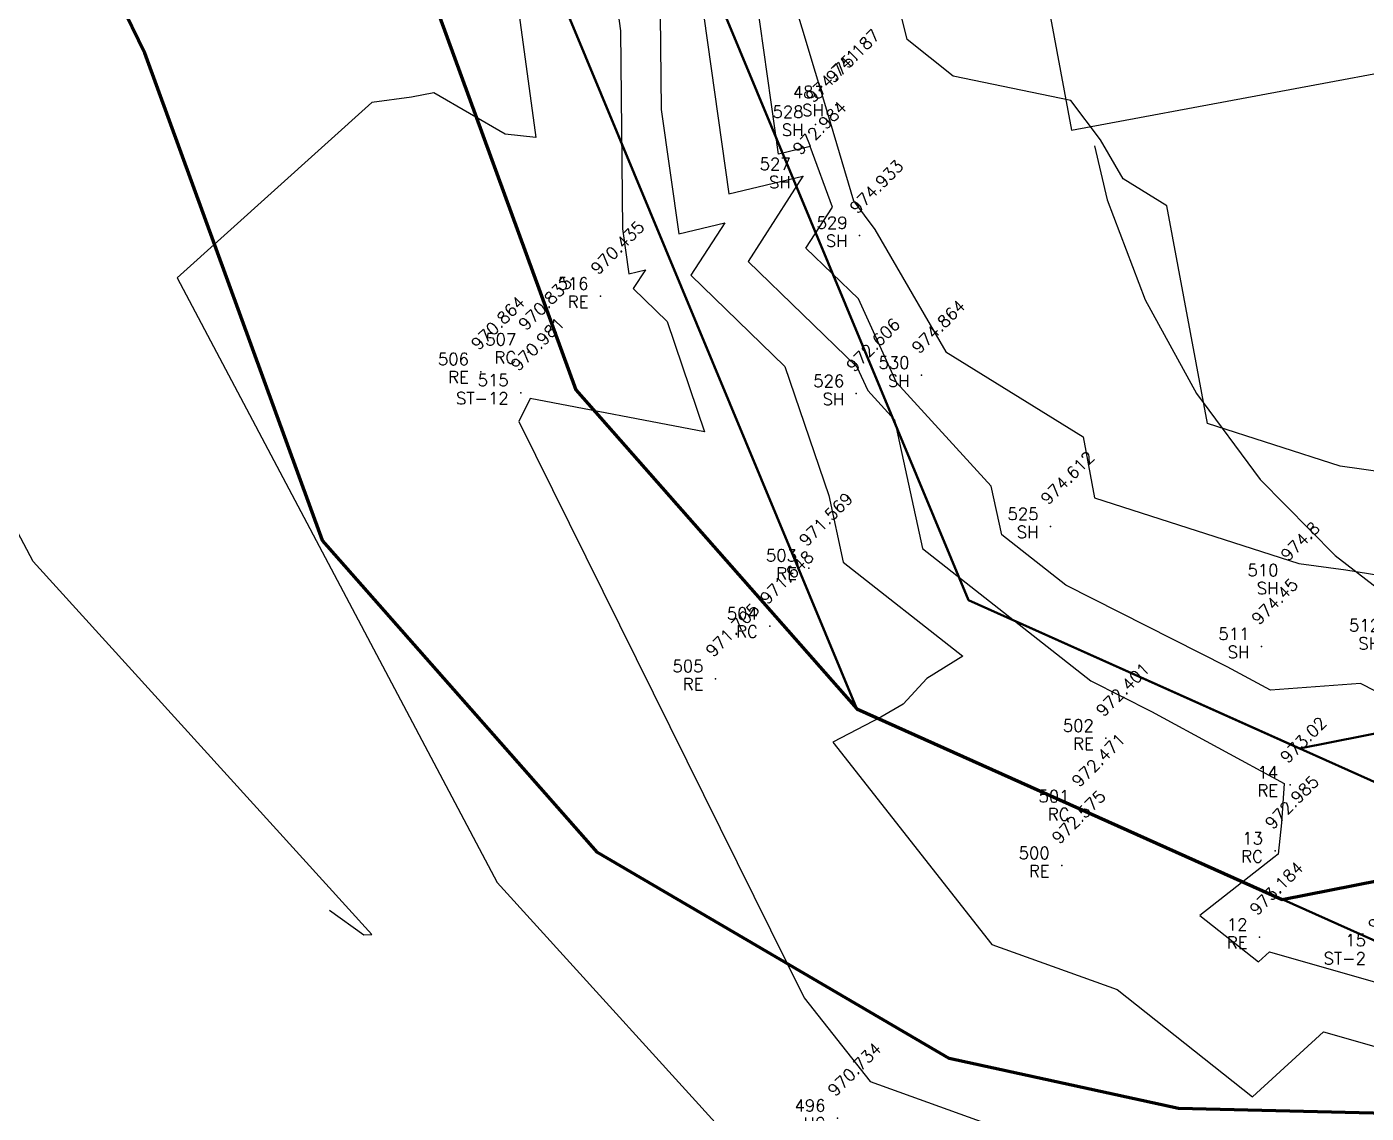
# Model space of a CAD drawing. Header units: metres. Extents: x 319894 to 3389272, y 120 to 6136017.
# Drawn here: x 320755.91 to 320783.67, y 3067813.47 to 3067835.99 of the extents above; entities that cross this region are included whole.
import ezdxf
from ezdxf.enums import TextEntityAlignment as Align

# ---------------------------------------------------------------- set-up
doc = ezdxf.new("R2010")
doc.units = ezdxf.units.M
doc.header["$MEASUREMENT"] = 0
doc.layers.add('a_MUEBLE', color=255, linetype='Continuous', lineweight=5)
doc.layers.add('wall', color=4, linetype='Continuous', lineweight=30)
for name, color, linetype in [('Contour', 254, 'Continuous'), ('HC', 7, 'Continuous'), ('Index_Contour', 8, 'Continuous'), ('Points', 7, 'Continuous'), ('Points-ELV', 6, 'Continuous'), ('Points-NUM', 4, 'Continuous'), ('Points-TXT', 3, 'Continuous'), ('RC', 7, 'Continuous'), ('RE', 7, 'Continuous'), ('SH', 7, 'Continuous'), ('ST-12', 7, 'Continuous'), ('ST-2', 7, 'Continuous')]:
    doc.layers.add(name, color=color, linetype=linetype)
doc.styles.add('romans', font='romans.shx')

# ---------------------------------------------------------------- blocks, each defined once
blk = doc.blocks.new('POINTS')
at = {"layer": 'Points'}
blk.add_line((0, 0), (0, 0), dxfattribs=at)
blk.add_point((0, 0), dxfattribs=at)
at = {"layer": 'Points-ELV', "style": 'romans'}
blk.add_attdef('ELEV', text='', height=1, rotation=45, dxfattribs=at).set_placement((0, 0), align=Align.BOTTOM_LEFT)
at = {"layer": 'Points-NUM', "style": 'romans'}
blk.add_attdef('PTNUM', text='', height=1, dxfattribs=at).set_placement((0, 0), align=Align.BOTTOM_RIGHT)
at = {"layer": 'Points-TXT', "style": 'romans'}
blk.add_attdef('DESC', text='', height=1, dxfattribs=at).set_placement((0, 0), align=Align.BOTTOM_RIGHT)

msp = doc.modelspace()

# ---------------------------------------------------------------- linework, layer by layer
at = {"color": 7}
for p, q in [((320758.353, 3067835.442, 1969.362), (320755.151, 3067841.994, 1969.362)), ((320758.353, 3067835.442, 1969.362), (320755.151, 3067841.994, 1969.362)), ((320767.287, 3067828.463, 1969.362), (320763.882, 3067837.794, 1969.362)), ((320762.038, 3067825.343, 1969.362), (320758.353, 3067835.442, 1969.362)), ((320762.038, 3067825.343, 1969.362), (320758.353, 3067835.442, 1969.362)), ((320771.602, 3067823.568, 1969.362), (320767.287, 3067828.463, 1969.362)), ((320767.738, 3067818.878, 1969.362), (320762.038, 3067825.343, 1969.362)), ((320767.738, 3067818.878, 1969.362), (320762.038, 3067825.343, 1969.362)), ((320773.116, 3067821.854, 1969.362), (320771.602, 3067823.568, 1969.362)), ((320775.028, 3067814.607, 1969.362), (320767.738, 3067818.878, 1969.362)), ((320775.028, 3067814.607, 1969.362), (320767.738, 3067818.878, 1969.362)), ((320787.275, 3067813.39, 1969.362), (320779.784, 3067813.573, 1969.362))]:
    msp.add_line(p, q, dxfattribs=at)
msp.add_line((320779.784, 3067813.573, 1969.362), (320775.028, 3067814.607, 1969.362))
at = {"color": 3, "lineweight": 50, "elevation": 987.586}
for points in [[(320837.849, 3067892.947), (320832.529, 3067891.702), (320832.107, 3067886.102), (320823.962, 3067873.868), (320818.085, 3067874.404), (320805.657, 3067881.713), (320787.148, 3067898.206), (320781.299, 3067903.444), (320777.917, 3067902.345), (320765.452, 3067887.9), (320765.742, 3067881.201), (320760.327, 3067874.569), (320762.69, 3067869.453), (320761.66, 3067864.603), (320762.922, 3067848.287), (320767.166, 3067836.153), (320773.116, 3067821.854), (320784.535, 3067816.74), (320788.414, 3067815.483), (320791.297, 3067813.735), (320805.956, 3067813.505), (320829.07, 3067812.426), (320835.701, 3067815.002), (320840.969, 3067815.97)], [(320837.25, 3067889.726), (320835.355, 3067889.282), (320835.039, 3067885.094), (320825.469, 3067870.719), (320817.143, 3067871.477), (320803.882, 3067879.277), (320785.149, 3067895.968), (320780.584, 3067900.057), (320779.641, 3067899.75), (320768.501, 3067886.841), (320768.788, 3067880.189), (320763.837, 3067874.124), (320765.831, 3067869.806), (320764.684, 3067864.403), (320765.883, 3067848.908), (320769.969, 3067837.226), (320775.428, 3067824.106), (320785.613, 3067819.544), (320789.671, 3067818.229), (320792.157, 3067816.722), (320806.05, 3067816.504), (320828.576, 3067815.452), (320834.88, 3067817.901), (320839.51, 3067818.752)]]:
    msp.add_lwpolyline(points, dxfattribs=at)
at = {"color": 1, "lineweight": 30, "elevation": 987.586}
msp.add_lwpolyline([(320837.849, 3067892.947), (320832.529, 3067891.702), (320832.107, 3067886.102), (320823.962, 3067873.868), (320818.085, 3067874.404), (320805.657, 3067881.713), (320787.148, 3067898.206), (320781.299, 3067903.444), (320777.917, 3067902.345), (320765.452, 3067887.9), (320765.742, 3067881.201), (320760.327, 3067874.569), (320762.69, 3067869.453), (320761.66, 3067864.603), (320762.922, 3067848.287), (320767.166, 3067836.153), (320773.116, 3067821.854), (320784.535, 3067816.74), (320788.414, 3067815.483), (320791.297, 3067813.735), (320805.956, 3067813.505), (320829.07, 3067812.426), (320835.701, 3067815.002), (320840.969, 3067815.97)], dxfattribs=at)
at = {"color": 1, "elevation": 987.586}
msp.add_lwpolyline([(320777.917, 3067902.345), (320765.452, 3067887.9), (320765.742, 3067881.201), (320760.327, 3067874.569), (320762.69, 3067869.453), (320761.66, 3067864.603), (320762.922, 3067848.287), (320767.166, 3067836.153), (320773.116, 3067821.854), (320781.932, 3067817.905), (320791.95, 3067819.881), (320794.953, 3067820.178), (320802.116, 3067822.366), (320808.503, 3067825.368), (320811.983, 3067828.431), (320818.784, 3067836.424), (320822.771, 3067843.302), (320824.889, 3067850.949), (320827.341, 3067862.58), (320827.988, 3067866.319), (320820.168, 3067865.216), (320817.346, 3067874.838), (320805.657, 3067881.713), (320787.148, 3067898.206)], dxfattribs=at)
at = {"color": 2, "lineweight": 158}
for points in [[(320837.243, 3067879.764), (320834.933, 3067871.266), (320834.575, 3067869.196), (320832.519, 3067858.13), (320831.691, 3067854.125), (320830.721, 3067849.528), (320828.348, 3067840.959), (320823.734, 3067832.999), (320816.272, 3067824.213), (320811.827, 3067820.3), (320804.279, 3067816.753), (320796.136, 3067814.266), (320787.275, 3067813.39), (320779.784, 3067813.573), (320775.028, 3067814.607), (320767.738, 3067818.878), (320762.038, 3067825.343), (320758.353, 3067835.442), (320755.151, 3067841.994)], [(320755.672, 3067850.008), (320760.111, 3067845.51), (320763.882, 3067837.794), (320767.287, 3067828.463), (320773.116, 3067821.854), (320781.932, 3067817.905), (320791.95, 3067819.881)]]:
    msp.add_lwpolyline(points, dxfattribs=at)
at = {"color": 3, "lineweight": 50}
msp.add_lwpolyline([(320775.428, 3067824.106), (320782.288, 3067821.033), (320791.511, 3067822.853), (320794.361, 3067823.134), (320801.034, 3067825.173), (320806.841, 3067827.901), (320809.838, 3067830.539), (320816.324, 3067838.162), (320819.982, 3067844.474), (320821.973, 3067851.66), (320823.18, 3067857.384), (320824.036, 3067861.445), (320824.143, 3067861.952), (320824.277, 3067862.585), (320824.395, 3067863.146), (320824.617, 3067864.428), (320824.925, 3067866.21), (320825.194, 3067867.766), (320825.788, 3067871.198)], dxfattribs=at)
at = {"color": 5, "lineweight": 30}
msp.add_lwpolyline([(320785.537, 3067826.546), (320783.132, 3067826.884), (320780.383, 3067827.766), (320779.539, 3067832.276), (320778.632, 3067832.838), (320778.164, 3067833.645), (320777.552, 3067834.461), (320775.113, 3067834.967), (320774.158, 3067835.721), (320773.651, 3067837.772), (320773.923, 3067838.653), (320773.899, 3067839.866), (320773.851, 3067840.413), (320773.534, 3067843.238), (320772.913, 3067844.618), (320772.957, 3067844.848), (320772.843, 3067844.973), (320771.01, 3067850.532), (320770.564, 3067852.196), (320770.027, 3067858.692), (320769.709, 3067860.105), (320769.745, 3067860.282), (320768.88, 3067862.157), (320770.906, 3067866.315)], dxfattribs=at)
msp.add_lwpolyline([(320785.537, 3067826.546), (320783.132, 3067826.884), (320780.383, 3067827.766), (320779.539, 3067832.276), (320778.632, 3067832.838), (320778.164, 3067833.645), (320777.552, 3067834.461), (320775.113, 3067834.967), (320774.158, 3067835.721), (320773.651, 3067837.772), (320773.923, 3067838.653), (320773.899, 3067839.866), (320773.851, 3067840.413), (320773.534, 3067843.238), (320772.913, 3067844.618), (320772.957, 3067844.848), (320772.843, 3067844.973), (320771.01, 3067850.532), (320770.564, 3067852.196), (320770.027, 3067858.692), (320769.709, 3067860.105), (320769.745, 3067860.282), (320768.88, 3067862.157), (320770.906, 3067866.315)], dxfattribs=at)
at = {"color": 1}
msp.add_lwpolyline([(320778.042, 3067833.523), (320778.301, 3067832.402), (320779.089, 3067830.331), (320780.154, 3067828.388), (320781.475, 3067826.609), (320783.028, 3067825.028), (320784.783, 3067823.674), (320786.707, 3067822.574), (320788.763, 3067821.749), (320790.913, 3067821.213), (320793.117, 3067820.976), (320795.272, 3067821.043)], dxfattribs=at)
at = {"layer": 'a_MUEBLE', "lineweight": 40, "elevation": 968}
msp.add_lwpolyline([(320755.672, 3067850.008), (320760.111, 3067845.51), (320763.882, 3067837.794), (320767.287, 3067828.463), (320773.116, 3067821.854), (320781.932, 3067817.905), (320791.95, 3067819.881)], dxfattribs=at)
at = {"layer": 'Contour'}
for points in [[(320785.537, 3067826.546), (320783.132, 3067826.884), (320780.383, 3067827.766), (320779.539, 3067832.276), (320778.632, 3067832.838), (320778.164, 3067833.645), (320777.552, 3067834.461), (320775.113, 3067834.967), (320774.158, 3067835.721), (320773.651, 3067837.772), (320773.923, 3067838.653), (320773.899, 3067839.866), (320773.851, 3067840.413), (320773.534, 3067843.238), (320772.913, 3067844.618), (320772.957, 3067844.848), (320772.843, 3067844.973), (320771.01, 3067850.532), (320770.564, 3067852.196), (320770.027, 3067858.692), (320769.709, 3067860.105), (320769.745, 3067860.282), (320768.88, 3067862.157), (320770.906, 3067866.315)], [(320762.185, 3067817.684), (320762.893, 3067817.169), (320763.06, 3067817.18), (320756.037, 3067824.906), (320751.734, 3067833.036), (320757.676, 3067838.387), (320757.782, 3067839.405), (320759.63, 3067841.774), (320760.312, 3067842.354), (320761.074, 3067842.408), (320762.169, 3067842.134), (320762.574, 3067842.576), (320761.207, 3067846.497), (320761.44, 3067846.53), (320760.905, 3067846.948), (320760.989, 3067847.831), (320759.345, 3067851.077), (320758.926, 3067852.858), (320760.036, 3067854.396), (320759.609, 3067854.647), (320758.998, 3067856.299), (320755.022, 3067859.718)], [(320767.759, 3067839.217), (320768.211, 3067835.902), (320768.255, 3067831.8), (320768.386, 3067830.869), (320768.73, 3067830.952), (320768.476, 3067830.561), (320769.181, 3067829.877), (320769.954, 3067827.596), (320766.339, 3067828.286), (320766.109, 3067827.81), (320772.022, 3067815.867), (320773.387, 3067814.129), (320780.502, 3067811.566)], [(320769.009, 3067838.857), (320769.059, 3067834.274), (320769.421, 3067831.696), (320770.374, 3067831.924), (320769.67, 3067830.841), (320771.623, 3067828.948), (320772.53, 3067826.273), (320772.831, 3067824.893), (320775.311, 3067822.943), (320774.568, 3067822.48), (320774.075, 3067821.948), (320773.609, 3067821.683), (320772.619, 3067821.164), (320775.911, 3067816.971), (320778.509, 3067816.035), (320781.319, 3067813.812), (320782.787, 3067815.159), (320784.221, 3067814.751)], [(320769.863, 3067836.748), (320770.457, 3067832.523), (320771.995, 3067832.892), (320770.864, 3067831.122), (320773.115, 3067828.94), (320773.339, 3067828.451), (320773.894, 3067827.844), (320774.477, 3067825.175), (320777.967, 3067822.432), (320779.221, 3067821.799), (320781.973, 3067820.307), (320781.917, 3067819.495), (320781.85, 3067818.842), (320781.759, 3067818.774), (320780.224, 3067817.571), (320781.44, 3067816.608), (320781.668, 3067816.818), (320784.014, 3067816.15)], [(320784.813, 3067821.736), (320783.557, 3067822.381), (320781.689, 3067822.241), (320780.794, 3067822.726), (320777.447, 3067824.416), (320776.122, 3067825.458), (320775.901, 3067826.471), (320773.939, 3067828.619), (320773.145, 3067830.35), (320772.058, 3067831.403), (320772.607, 3067832.247), (320772.147, 3067833.507), (320771.492, 3067833.35), (320771.037, 3067836.587)]]:
    msp.add_lwpolyline(points, dxfattribs=at)
at = {"layer": 'Index_Contour'}
for points in [[(320750.629, 3067870.118), (320756.664, 3067869.971), (320757.593, 3067859.694), (320761.576, 3067856.269), (320761.839, 3067855.918), (320761.689, 3067855.003), (320761.229, 3067854.187), (320762.645, 3067850.797), (320762.699, 3067850.565), (320762.398, 3067846.938), (320764.55, 3067845.258), (320763.612, 3067845.128), (320765.08, 3067840.918), (320764.777, 3067839.738), (320765.687, 3067839.375), (320766.461, 3067833.693), (320765.821, 3067833.763), (320764.342, 3067834.62), (320763.881, 3067834.529), (320763.057, 3067834.416), (320759.024, 3067830.784), (320765.656, 3067818.255), (320776.478, 3067806.348), (320776.188, 3067806.516)], [(320771.721, 3067836.823), (320772.504, 3067834.2), (320773.043, 3067832.379), (320773.486, 3067831.789), (320774.956, 3067829.252), (320777.803, 3067827.488), (320778.039, 3067826.228), (320782.276, 3067824.868), (320783.252, 3067824.731), (320785.092, 3067824.44)]]:
    msp.add_lwpolyline(points, dxfattribs=at)
at = {"layer": 'wall'}
msp.add_lwpolyline([(320782.078, 3067865.71), (320771.972, 3067863.826), (320777.563, 3067833.842), (320816.885, 3067841.175), (320815.144, 3067850.514), (320795.974, 3067846.939)], dxfattribs=at)

# ---------------------------------------------------------------- block references
at = {"layer": 'HC', "linetype": 'Continuous'}
ref = msp.add_blockref('POINTS', (320772.715, 3067813.373, 970.734), dxfattribs=at)
ref.add_attrib('PTNUM', '496', dxfattribs={"layer": 'Points-NUM', "height": 0.25, "style": 'romans'}).set_placement((320772.465, 3067813.435, 970.734), align=Align.BOTTOM_RIGHT)
ref.add_attrib('DESC', 'HC', dxfattribs={"layer": 'Points-TXT', "height": 0.25, "style": 'romans'}).set_placement((320772.465, 3067813.06, 970.734), align=Align.BOTTOM_RIGHT)
ref.add_attrib('ELEV', '970.734', dxfattribs={"layer": 'Points-ELV', "height": 0.25, "rotation": 45, "style": 'romans'}).set_placement((320772.715, 3067813.748, 970.734), align=Align.BOTTOM_LEFT)
at = {"layer": 'RC', "linetype": 'Continuous'}
ref = msp.add_blockref('POINTS', (320766.303, 3067829.247, 970.833), dxfattribs=at)
ref.add_attrib('PTNUM', '507', dxfattribs={"layer": 'Points-NUM', "height": 0.25, "style": 'romans'}).set_placement((320766.053, 3067829.309, 970.833), align=Align.BOTTOM_RIGHT)
ref.add_attrib('DESC', 'RC', dxfattribs={"layer": 'Points-TXT', "height": 0.25, "style": 'romans'}).set_placement((320766.053, 3067828.934, 970.833), align=Align.BOTTOM_RIGHT)
ref.add_attrib('ELEV', '970.833', dxfattribs={"layer": 'Points-ELV', "height": 0.25, "rotation": 45, "style": 'romans'}).set_placement((320766.303, 3067829.622, 970.833), align=Align.BOTTOM_LEFT)
ref = msp.add_blockref('POINTS', (320771.311, 3067823.567, 971.648), dxfattribs=at)
ref.add_attrib('PTNUM', '504', dxfattribs={"layer": 'Points-NUM', "height": 0.25, "style": 'romans'}).set_placement((320771.061, 3067823.629, 971.648), align=Align.BOTTOM_RIGHT)
ref.add_attrib('DESC', 'RC', dxfattribs={"layer": 'Points-TXT', "height": 0.25, "style": 'romans'}).set_placement((320771.061, 3067823.254, 971.648), align=Align.BOTTOM_RIGHT)
ref.add_attrib('ELEV', '971.648', dxfattribs={"layer": 'Points-ELV', "height": 0.25, "rotation": 45, "style": 'romans'}).set_placement((320771.311, 3067823.942, 971.648), align=Align.BOTTOM_LEFT)
ref = msp.add_blockref('POINTS', (320777.773, 3067819.781, 972.471), dxfattribs=at)
ref.add_attrib('PTNUM', '501', dxfattribs={"layer": 'Points-NUM', "height": 0.25, "style": 'romans'}).set_placement((320777.523, 3067819.843, 972.471), align=Align.BOTTOM_RIGHT)
ref.add_attrib('DESC', 'RC', dxfattribs={"layer": 'Points-TXT', "height": 0.25, "style": 'romans'}).set_placement((320777.523, 3067819.468, 972.471), align=Align.BOTTOM_RIGHT)
ref.add_attrib('ELEV', '972.471', dxfattribs={"layer": 'Points-ELV', "height": 0.25, "rotation": 45, "style": 'romans'}).set_placement((320777.773, 3067820.156, 972.471), align=Align.BOTTOM_LEFT)
ref = msp.add_blockref('POINTS', (320781.783, 3067818.909, 972.985), dxfattribs=at)
ref.add_attrib('PTNUM', '13', dxfattribs={"layer": 'Points-NUM', "height": 0.25, "style": 'romans'}).set_placement((320781.533, 3067818.971, 972.985), align=Align.BOTTOM_RIGHT)
ref.add_attrib('DESC', 'RC', dxfattribs={"layer": 'Points-TXT', "height": 0.25, "style": 'romans'}).set_placement((320781.533, 3067818.596, 972.985), align=Align.BOTTOM_RIGHT)
ref.add_attrib('ELEV', '972.985', dxfattribs={"layer": 'Points-ELV', "height": 0.25, "rotation": 45, "style": 'romans'}).set_placement((320781.783, 3067819.284, 972.985), align=Align.BOTTOM_LEFT)
at = {"layer": 'RE', "linetype": 'Continuous'}
ref = msp.add_blockref('POINTS', (320767.801, 3067830.402, 970.435), dxfattribs=at)
ref.add_attrib('PTNUM', '516', dxfattribs={"layer": 'Points-NUM', "height": 0.25, "style": 'romans'}).set_placement((320767.551, 3067830.464, 970.435), align=Align.BOTTOM_RIGHT)
ref.add_attrib('DESC', 'RE', dxfattribs={"layer": 'Points-TXT', "height": 0.25, "style": 'romans'}).set_placement((320767.551, 3067830.089, 970.435), align=Align.BOTTOM_RIGHT)
ref.add_attrib('ELEV', '970.435', dxfattribs={"layer": 'Points-ELV', "height": 0.25, "rotation": 45, "style": 'romans'}).set_placement((320767.801, 3067830.777, 970.435), align=Align.BOTTOM_LEFT)
ref = msp.add_blockref('POINTS', (320765.322, 3067828.839, 970.864), dxfattribs=at)
ref.add_attrib('PTNUM', '506', dxfattribs={"layer": 'Points-NUM', "height": 0.25, "style": 'romans'}).set_placement((320765.072, 3067828.901, 970.864), align=Align.BOTTOM_RIGHT)
ref.add_attrib('DESC', 'RE', dxfattribs={"layer": 'Points-TXT', "height": 0.25, "style": 'romans'}).set_placement((320765.072, 3067828.526, 970.864), align=Align.BOTTOM_RIGHT)
ref.add_attrib('ELEV', '970.864', dxfattribs={"layer": 'Points-ELV', "height": 0.25, "rotation": 45, "style": 'romans'}).set_placement((320765.322, 3067829.214, 970.864), align=Align.BOTTOM_LEFT)
ref = msp.add_blockref('POINTS', (320772.122, 3067824.771, 971.569), dxfattribs=at)
ref.add_attrib('PTNUM', '503', dxfattribs={"layer": 'Points-NUM', "height": 0.25, "style": 'romans'}).set_placement((320771.872, 3067824.833, 971.569), align=Align.BOTTOM_RIGHT)
ref.add_attrib('DESC', 'RE', dxfattribs={"layer": 'Points-TXT', "height": 0.25, "style": 'romans'}).set_placement((320771.872, 3067824.458, 971.569), align=Align.BOTTOM_RIGHT)
ref.add_attrib('ELEV', '971.569', dxfattribs={"layer": 'Points-ELV', "height": 0.25, "rotation": 45, "style": 'romans'}).set_placement((320772.122, 3067825.146, 971.569), align=Align.BOTTOM_LEFT)
ref = msp.add_blockref('POINTS', (320770.185, 3067822.477, 971.705), dxfattribs=at)
ref.add_attrib('PTNUM', '505', dxfattribs={"layer": 'Points-NUM', "height": 0.25, "style": 'romans'}).set_placement((320769.935, 3067822.539, 971.705), align=Align.BOTTOM_RIGHT)
ref.add_attrib('DESC', 'RE', dxfattribs={"layer": 'Points-TXT', "height": 0.25, "style": 'romans'}).set_placement((320769.935, 3067822.164, 971.705), align=Align.BOTTOM_RIGHT)
ref.add_attrib('ELEV', '971.705', dxfattribs={"layer": 'Points-ELV', "height": 0.25, "rotation": 45, "style": 'romans'}).set_placement((320770.185, 3067822.852, 971.705), align=Align.BOTTOM_LEFT)
ref = msp.add_blockref('POINTS', (320778.278, 3067821.243, 972.401), dxfattribs=at)
ref.add_attrib('PTNUM', '502', dxfattribs={"layer": 'Points-NUM', "height": 0.25, "style": 'romans'}).set_placement((320778.028, 3067821.305, 972.401), align=Align.BOTTOM_RIGHT)
ref.add_attrib('DESC', 'RE', dxfattribs={"layer": 'Points-TXT', "height": 0.25, "style": 'romans'}).set_placement((320778.028, 3067820.93, 972.401), align=Align.BOTTOM_RIGHT)
ref.add_attrib('ELEV', '972.401', dxfattribs={"layer": 'Points-ELV', "height": 0.25, "rotation": 45, "style": 'romans'}).set_placement((320778.278, 3067821.618, 972.401), align=Align.BOTTOM_LEFT)
ref = msp.add_blockref('POINTS', (320782.096, 3067820.276, 973.02), dxfattribs=at)
ref.add_attrib('PTNUM', '14', dxfattribs={"layer": 'Points-NUM', "height": 0.25, "style": 'romans'}).set_placement((320781.846, 3067820.338, 973.02), align=Align.BOTTOM_RIGHT)
ref.add_attrib('DESC', 'RE', dxfattribs={"layer": 'Points-TXT', "height": 0.25, "style": 'romans'}).set_placement((320781.846, 3067819.963, 973.02), align=Align.BOTTOM_RIGHT)
ref.add_attrib('ELEV', '973.02', dxfattribs={"layer": 'Points-ELV', "height": 0.25, "rotation": 45, "style": 'romans'}).set_placement((320782.096, 3067820.651, 973.02), align=Align.BOTTOM_LEFT)
ref = msp.add_blockref('POINTS', (320777.362, 3067818.605, 972.575), dxfattribs=at)
ref.add_attrib('PTNUM', '500', dxfattribs={"layer": 'Points-NUM', "height": 0.25, "style": 'romans'}).set_placement((320777.112, 3067818.667, 972.575), align=Align.BOTTOM_RIGHT)
ref.add_attrib('DESC', 'RE', dxfattribs={"layer": 'Points-TXT', "height": 0.25, "style": 'romans'}).set_placement((320777.112, 3067818.292, 972.575), align=Align.BOTTOM_RIGHT)
ref.add_attrib('ELEV', '972.575', dxfattribs={"layer": 'Points-ELV', "height": 0.25, "rotation": 45, "style": 'romans'}).set_placement((320777.362, 3067818.98, 972.575), align=Align.BOTTOM_LEFT)
ref = msp.add_blockref('POINTS', (320781.462, 3067817.123, 973.184), dxfattribs=at)
ref.add_attrib('PTNUM', '12', dxfattribs={"layer": 'Points-NUM', "height": 0.25, "style": 'romans'}).set_placement((320781.212, 3067817.185, 973.184), align=Align.BOTTOM_RIGHT)
ref.add_attrib('DESC', 'RE', dxfattribs={"layer": 'Points-TXT', "height": 0.25, "style": 'romans'}).set_placement((320781.212, 3067816.81, 973.184), align=Align.BOTTOM_RIGHT)
ref.add_attrib('ELEV', '973.184', dxfattribs={"layer": 'Points-ELV', "height": 0.25, "rotation": 45, "style": 'romans'}).set_placement((320781.462, 3067817.498, 973.184), align=Align.BOTTOM_LEFT)
at = {"layer": 'SH', "linetype": 'Continuous'}
ref = msp.add_blockref('POINTS', (320772.681, 3067834.372, 975.187), dxfattribs=at)
ref.add_attrib('PTNUM', '483', dxfattribs={"layer": 'Points-NUM', "height": 0.25, "style": 'romans'}).set_placement((320772.431, 3067834.434, 975.187), align=Align.BOTTOM_RIGHT)
ref.add_attrib('DESC', 'SH', dxfattribs={"layer": 'Points-TXT', "height": 0.25, "style": 'romans'}).set_placement((320772.431, 3067834.059, 975.187), align=Align.BOTTOM_RIGHT)
ref.add_attrib('ELEV', '975.187', dxfattribs={"layer": 'Points-ELV', "height": 0.25, "rotation": 45, "style": 'romans'}).set_placement((320772.681, 3067834.747, 975.187), align=Align.BOTTOM_LEFT)
ref = msp.add_blockref('POINTS', (320772.259, 3067833.963, 974.741), dxfattribs=at)
ref.add_attrib('PTNUM', '528', dxfattribs={"layer": 'Points-NUM', "height": 0.25, "style": 'romans'}).set_placement((320772.009, 3067834.025, 974.741), align=Align.BOTTOM_RIGHT)
ref.add_attrib('DESC', 'SH', dxfattribs={"layer": 'Points-TXT', "height": 0.25, "style": 'romans'}).set_placement((320772.009, 3067833.65, 974.741), align=Align.BOTTOM_RIGHT)
ref.add_attrib('ELEV', '974.741', dxfattribs={"layer": 'Points-ELV', "height": 0.25, "rotation": 45, "style": 'romans'}).set_placement((320772.259, 3067834.338, 974.741), align=Align.BOTTOM_LEFT)
ref = msp.add_blockref('POINTS', (320771.992, 3067832.882, 972.984), dxfattribs=at)
ref.add_attrib('PTNUM', '527', dxfattribs={"layer": 'Points-NUM', "height": 0.25, "style": 'romans'}).set_placement((320771.742, 3067832.944, 972.984), align=Align.BOTTOM_RIGHT)
ref.add_attrib('DESC', 'SH', dxfattribs={"layer": 'Points-TXT', "height": 0.25, "style": 'romans'}).set_placement((320771.742, 3067832.569, 972.984), align=Align.BOTTOM_RIGHT)
ref.add_attrib('ELEV', '972.984', dxfattribs={"layer": 'Points-ELV', "height": 0.25, "rotation": 45, "style": 'romans'}).set_placement((320771.992, 3067833.257, 972.984), align=Align.BOTTOM_LEFT)
ref = msp.add_blockref('POINTS', (320773.172, 3067831.665, 974.933), dxfattribs=at)
ref.add_attrib('PTNUM', '529', dxfattribs={"layer": 'Points-NUM', "height": 0.25, "style": 'romans'}).set_placement((320772.922, 3067831.727, 974.933), align=Align.BOTTOM_RIGHT)
ref.add_attrib('DESC', 'SH', dxfattribs={"layer": 'Points-TXT', "height": 0.25, "style": 'romans'}).set_placement((320772.922, 3067831.352, 974.933), align=Align.BOTTOM_RIGHT)
ref.add_attrib('ELEV', '974.933', dxfattribs={"layer": 'Points-ELV', "height": 0.25, "rotation": 45, "style": 'romans'}).set_placement((320773.172, 3067832.04, 974.933), align=Align.BOTTOM_LEFT)
ref = msp.add_blockref('POINTS', (320774.456, 3067828.765, 974.864), dxfattribs=at)
ref.add_attrib('PTNUM', '530', dxfattribs={"layer": 'Points-NUM', "height": 0.25, "style": 'romans'}).set_placement((320774.206, 3067828.827, 974.864), align=Align.BOTTOM_RIGHT)
ref.add_attrib('DESC', 'SH', dxfattribs={"layer": 'Points-TXT', "height": 0.25, "style": 'romans'}).set_placement((320774.206, 3067828.452, 974.864), align=Align.BOTTOM_RIGHT)
ref.add_attrib('ELEV', '974.864', dxfattribs={"layer": 'Points-ELV', "height": 0.25, "rotation": 45, "style": 'romans'}).set_placement((320774.456, 3067829.14, 974.864), align=Align.BOTTOM_LEFT)
ref = msp.add_blockref('POINTS', (320773.103, 3067828.385, 972.606), dxfattribs=at)
ref.add_attrib('PTNUM', '526', dxfattribs={"layer": 'Points-NUM', "height": 0.25, "style": 'romans'}).set_placement((320772.853, 3067828.447, 972.606), align=Align.BOTTOM_RIGHT)
ref.add_attrib('DESC', 'SH', dxfattribs={"layer": 'Points-TXT', "height": 0.25, "style": 'romans'}).set_placement((320772.853, 3067828.072, 972.606), align=Align.BOTTOM_RIGHT)
ref.add_attrib('ELEV', '972.606', dxfattribs={"layer": 'Points-ELV', "height": 0.25, "rotation": 45, "style": 'romans'}).set_placement((320773.103, 3067828.76, 972.606), align=Align.BOTTOM_LEFT)
ref = msp.add_blockref('POINTS', (320777.129, 3067825.631, 974.612), dxfattribs=at)
ref.add_attrib('PTNUM', '525', dxfattribs={"layer": 'Points-NUM', "height": 0.25, "style": 'romans'}).set_placement((320776.879, 3067825.693, 974.612), align=Align.BOTTOM_RIGHT)
ref.add_attrib('DESC', 'SH', dxfattribs={"layer": 'Points-TXT', "height": 0.25, "style": 'romans'}).set_placement((320776.879, 3067825.318, 974.612), align=Align.BOTTOM_RIGHT)
ref.add_attrib('ELEV', '974.612', dxfattribs={"layer": 'Points-ELV', "height": 0.25, "rotation": 45, "style": 'romans'}).set_placement((320777.129, 3067826.006, 974.612), align=Align.BOTTOM_LEFT)
ref = msp.add_blockref('POINTS', (320782.105, 3067824.465, 974.8), dxfattribs=at)
ref.add_attrib('PTNUM', '510', dxfattribs={"layer": 'Points-NUM', "height": 0.25, "style": 'romans'}).set_placement((320781.855, 3067824.527, 974.8), align=Align.BOTTOM_RIGHT)
ref.add_attrib('DESC', 'SH', dxfattribs={"layer": 'Points-TXT', "height": 0.25, "style": 'romans'}).set_placement((320781.855, 3067824.152, 974.8), align=Align.BOTTOM_RIGHT)
ref.add_attrib('ELEV', '974.8', dxfattribs={"layer": 'Points-ELV', "height": 0.25, "rotation": 45, "style": 'romans'}).set_placement((320782.105, 3067824.84, 974.8), align=Align.BOTTOM_LEFT)
ref = msp.add_blockref('POINTS', (320784.21, 3067823.322, 974.438), dxfattribs=at)
ref.add_attrib('PTNUM', '512', dxfattribs={"layer": 'Points-NUM', "height": 0.25, "style": 'romans'}).set_placement((320783.96, 3067823.384, 974.438), align=Align.BOTTOM_RIGHT)
ref.add_attrib('DESC', 'SH', dxfattribs={"layer": 'Points-TXT', "height": 0.25, "style": 'romans'}).set_placement((320783.96, 3067823.009, 974.438), align=Align.BOTTOM_RIGHT)
ref.add_attrib('ELEV', '974.438', dxfattribs={"layer": 'Points-ELV', "height": 0.25, "rotation": 45, "style": 'romans'}).set_placement((320784.21, 3067823.697, 974.438), align=Align.BOTTOM_LEFT)
ref = msp.add_blockref('POINTS', (320781.502, 3067823.144, 974.45), dxfattribs=at)
ref.add_attrib('PTNUM', '511', dxfattribs={"layer": 'Points-NUM', "height": 0.25, "style": 'romans'}).set_placement((320781.252, 3067823.206, 974.45), align=Align.BOTTOM_RIGHT)
ref.add_attrib('DESC', 'SH', dxfattribs={"layer": 'Points-TXT', "height": 0.25, "style": 'romans'}).set_placement((320781.252, 3067822.831, 974.45), align=Align.BOTTOM_RIGHT)
ref.add_attrib('ELEV', '974.45', dxfattribs={"layer": 'Points-ELV', "height": 0.25, "rotation": 45, "style": 'romans'}).set_placement((320781.502, 3067823.519, 974.45), align=Align.BOTTOM_LEFT)
at = {"layer": 'ST-12', "linetype": 'Continuous'}
ref = msp.add_blockref('POINTS', (320766.146, 3067828.403, 970.981), dxfattribs=at)
ref.add_attrib('PTNUM', '515', dxfattribs={"layer": 'Points-NUM', "height": 0.25, "style": 'romans'}).set_placement((320765.896, 3067828.465, 970.981), align=Align.BOTTOM_RIGHT)
ref.add_attrib('DESC', 'ST-12', dxfattribs={"layer": 'Points-TXT', "height": 0.25, "style": 'romans'}).set_placement((320765.896, 3067828.09, 970.981), align=Align.BOTTOM_RIGHT)
ref.add_attrib('ELEV', '970.981', dxfattribs={"layer": 'Points-ELV', "height": 0.25, "rotation": 45, "style": 'romans'}).set_placement((320766.146, 3067828.778, 970.981), align=Align.BOTTOM_LEFT)
at = {"layer": 'ST-2', "linetype": 'Continuous'}
ref = msp.add_blockref('POINTS', (320783.918, 3067816.797, 973.462), dxfattribs=at)
ref.add_attrib('PTNUM', '15', dxfattribs={"layer": 'Points-NUM', "height": 0.25, "style": 'romans'}).set_placement((320783.668, 3067816.859, 973.462), align=Align.BOTTOM_RIGHT)
ref.add_attrib('DESC', 'ST-2', dxfattribs={"layer": 'Points-TXT', "height": 0.25, "style": 'romans'}).set_placement((320783.668, 3067816.484, 973.462), align=Align.BOTTOM_RIGHT)
ref.add_attrib('ELEV', '973.462', dxfattribs={"layer": 'Points-ELV', "height": 0.25, "rotation": 45, "style": 'romans'}).set_placement((320783.918, 3067817.172, 973.462), align=Align.BOTTOM_LEFT)

doc.saveas('drawing.dxf')
